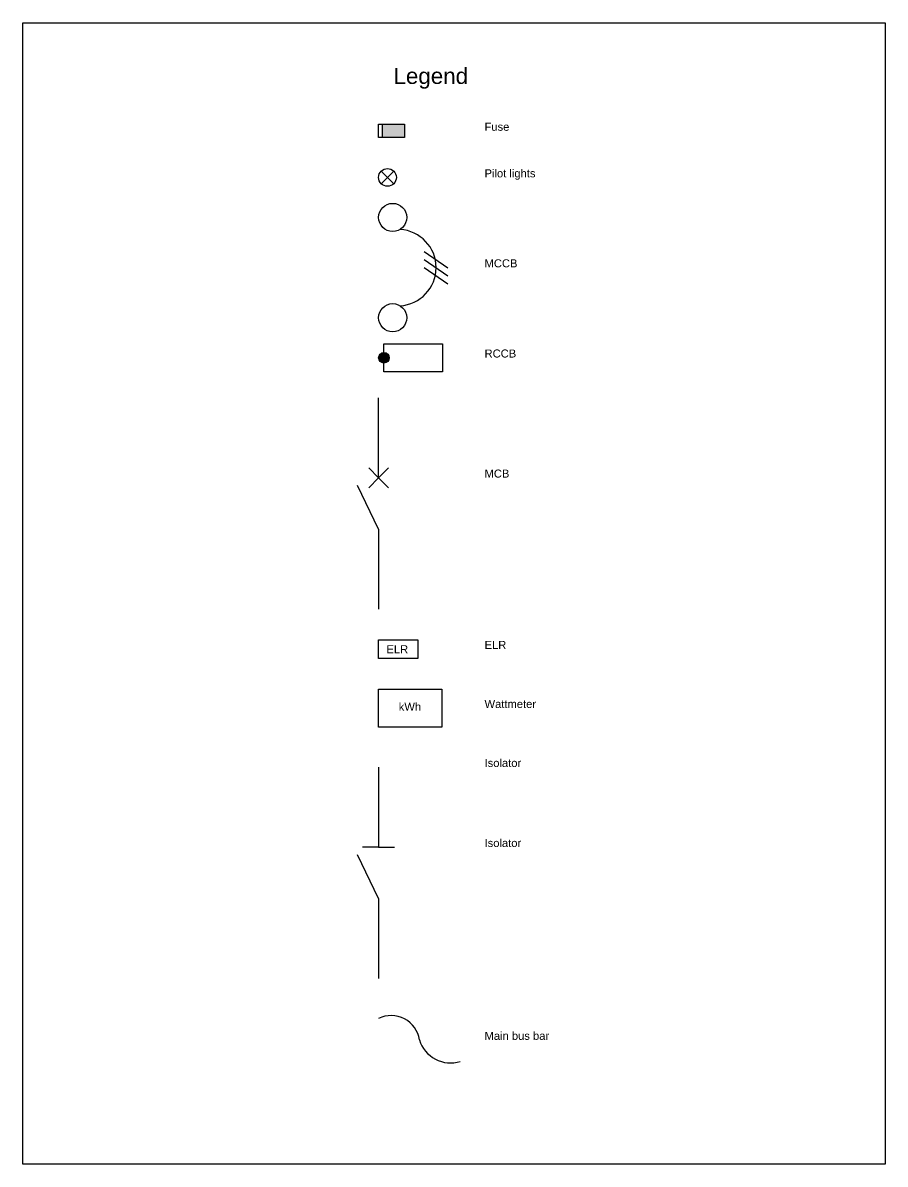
# Model space of a CAD drawing. Header units: millimetres. Extents: x 2231 to 7696, y 3773 to 5833.
# Drawn here: x 2231 to 3309, y 4407 to 5833 of the extents above; entities that cross this region are included whole.
import ezdxf

# ---------------------------------------------------------------- set-up
doc = ezdxf.new("R2010")
doc.units = ezdxf.units.MM
doc.styles.get("Standard").update_dxf_attribs({"font": ''})
doc.styles.get('Standard').set_extended_font_data('Arial')

# ---------------------------------------------------------------- blocks, each defined once
blk = doc.blocks.new('*U7')
blk.add_line((-14.8, 10.1), (14.8, -10.1))
blk = doc.blocks.new('*U8')
at = {"color": 0, "linetype": 'ByBlock', "lineweight": -2, "transparency": 16777216}
for p in [(0, 20), (0, 10), (0, 0)]:
    blk.add_blockref('*U7', p, dxfattribs=at)

msp = doc.modelspace()

# ---------------------------------------------------------------- hatches: boundary and pattern name
h = msp.add_hatch(color=256)
h.dxf.hatch_style = 1
h.paths.add_polyline_path([(2680, 5689.5), (2708.1, 5689.5), (2708.1, 5705.9), (2680, 5705.9)])
h = msp.add_hatch(color=256)
h.dxf.hatch_style = 1
h.paths.add_polyline_path([(2689, 5414.2, 1), (2675.7, 5414.2, 1)])

# ---------------------------------------------------------------- linework, layer by layer
for p, q in [((2680, 5705.9), (2680, 5689.5)), ((2686.8, 5639.5), (2679, 5647.3)), ((2686.8, 5639.5), (2694.6, 5647.3)), ((2686.8, 5639.5), (2679, 5631.7)), ((2686.8, 5639.5), (2694.6, 5631.7)), ((2675.7, 5264.2), (2675.7, 5364.2)), ((2675.7, 5264.2), (2663.3, 5276.6)), ((2675.7, 5264.2), (2688.2, 5276.6)), ((2675.7, 5264.2), (2663.3, 5251.8)), ((2675.7, 5264.2), (2688.2, 5251.8)), ((2675.7, 5200.1), (2649.3, 5254.6)), ((2675.7, 5200.1), (2675.7, 5100.1)), ((2675.7, 4902.7), (2675.7, 4802.7)), ((2675.7, 4738.7), (2649.3, 4793.2)), ((2675.7, 4802.7), (2655.7, 4802.7)), ((2675.7, 4802.7), (2695.7, 4802.7)), ((2675.7, 4738.7), (2675.7, 4638.7))]:
    msp.add_line(p, q)
at = {"lineweight": 30}
msp.add_lwpolyline([(2231.1, 5832.7), (3308.8, 5832.7), (3308.8, 4406.7), (2231.1, 4406.7)], close=True, dxfattribs=at)
for points in [[(2675.7, 5705.9), (2708.1, 5705.9), (2708.1, 5689.5), (2675.7, 5689.5)], [(2675.7, 5061.8), (2724.8, 5061.8), (2724.8, 5038.4), (2675.7, 5038.4)], [(2675.7, 5000.1), (2754.6, 5000.1), (2754.6, 4952.7), (2675.7, 4952.7)]]:
    msp.add_lwpolyline(points, close=True)
msp.add_lwpolyline([(2682.4, 5420.8), (2682.4, 5431.5), (2755.5, 5431.5), (2755.5, 5396.8), (2682.4, 5396.8), (2682.4, 5407.5)])
for centre, radius in [((2686.8, 5639.5), 11.1), ((2693.3, 5589.5), 17.6), ((2693.3, 5464.2), 17.6), ((2682.4, 5414.2), 6.63)]:
    msp.add_circle(centre, radius)
for centre, radius, start, end in [((2699.9, 5526.8), 47.7, 273.0392, 86.9608), ((2691.3, 4556.4), 35.9, 8.695, 115.7253), ((2765.7, 4573.9), 40.8, 197.2101, 287.2101)]:
    msp.add_arc(centre, radius, start, end)

# ---------------------------------------------------------------- block references
msp.add_blockref('*U8', (2747.6, 5516.8))

# ---------------------------------------------------------------- texts
at = {"attachment_point": 1}
for s, width, insert, char_height in [('Legend', 1147.295, (2694.3, 5776.3), 20), ('Fuse', 106.857, (2808.1, 5707.8), 10), ('Pilot lights', 106.857, (2808.1, 5649.6), 10), ('MCCB', 106.857, (2808.1, 5537.2), 10), ('RCCB', 106.857, (2808.1, 5424.5), 10), ('MCB', 106.857, (2808.1, 5274.5), 10), ('ELR', 41.106, (2685.5, 5055), 10), ('ELR', 106.857, (2808.1, 5060.4), 10), ('kWh', 4.973, (2700.9, 4983.2), 10), ('Wattmeter', 106.857, (2808.1, 4986.6), 10), ('Isolator', 106.857, (2808.1, 4912.9), 10), ('Isolator', 106.857, (2808.1, 4812.9), 10), ('Main bus bar', 106.857, (2808.1, 4572), 10)]:
    msp.add_mtext_dynamic_manual_height_columns(s, width=width, gutter_width=12.5, heights=[0], dxfattribs=dict(at, insert=insert, char_height=char_height))

doc.saveas('drawing.dxf')
